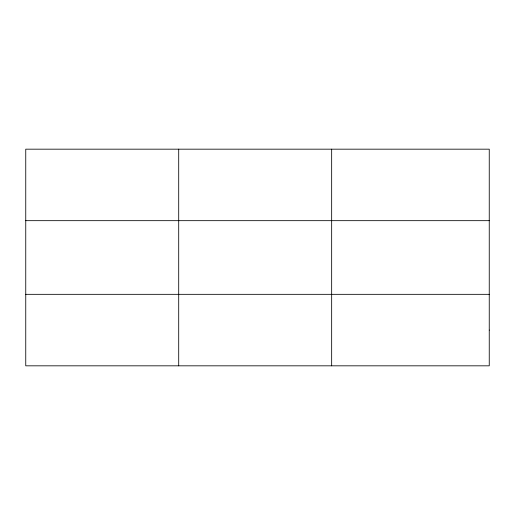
<?xml version="1.0" encoding="UTF-8"?>
<svg xmlns="http://www.w3.org/2000/svg" width="515" height="515" viewBox="0 0 515 515"><rect width="100%" height="100%" fill="white"/><g stroke="black" fill="none" stroke-linecap="round" stroke-linejoin="round"><path stroke-width="0.77" d="M178.705 365.824L178.705 149.176M331.66 365.824L331.66 149.176M25.75 220.671L489.25 220.671M25.75 294.329L489.25 294.329M489.25 330.076L489.25 365.824L25.75 365.824L25.75 149.176L489.25 149.176L489.25 330.076"/></g></svg>
